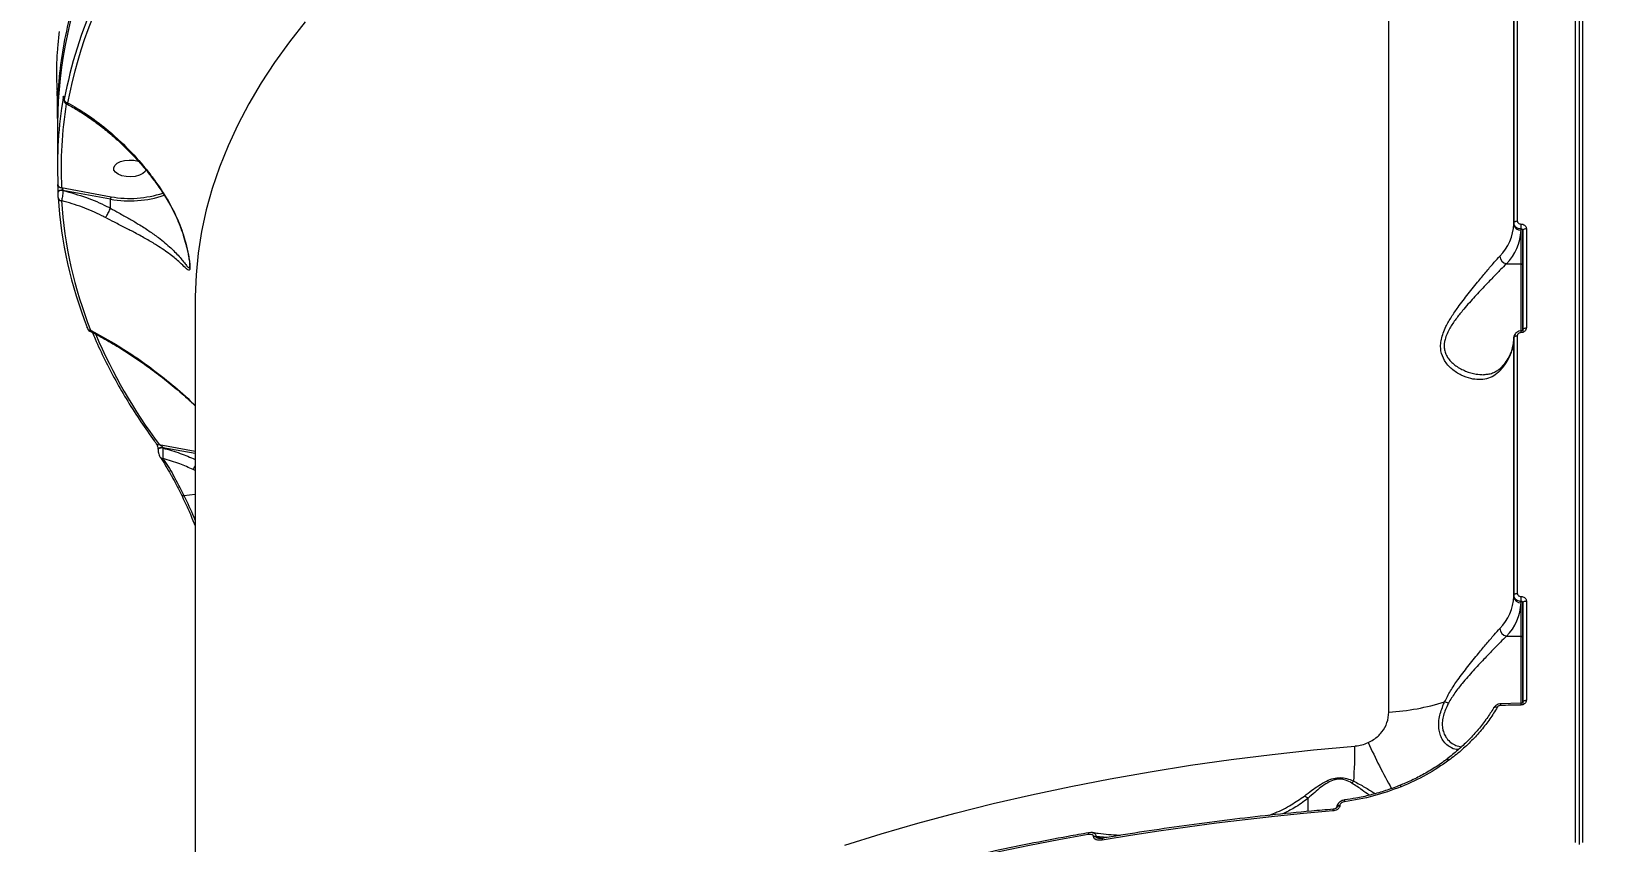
# Model space of a CAD drawing. Header units: millimetres. Extents: x -10881 to 8954, y -8695 to 5624.
# Drawn here: x -4941.7 to -4505.8, y 2022.1 to 2245.8 of the extents above; entities that cross this region are included whole.
import ezdxf

# ---------------------------------------------------------------- set-up
doc = ezdxf.new("R2010")
doc.units = ezdxf.units.MM
for name, color, linetype in [('DIKOM_ОБЪЕКТ', 7, 'Continuous'), ('DIKOM_РАЗМЕР_ЗОНА', 7, 'Continuous'), ('DIKOM_РАЗМЕР_ОБЪЕКТА', 7, 'Continuous')]:
    doc.layers.add(name, color=color, linetype=linetype)
doc.styles.add('style1', font='arial.ttf', dxfattribs={"width": 0.8})
doc.dimstyles.new('1-50', dxfattribs={"dimtxt": 300, "dimasz": 200, "dimexe": 100, "dimexo": 0, "dimgap": 100, "dimtad": 1, "dimtxsty": 'style1', "dimcen": 200, "dimclrd": 7, "dimclre": 7, "dimclrt": 7, "dimadec": 1, "dimazin": 2, "dimtfac": 1, "dimtmove": 0, "dimatfit": 2, "dimfxl": 0, "dimlwd": 25, "dimlwe": 18, "dimarcsym": 0})

# ---------------------------------------------------------------- blocks, each defined once
blk = doc.blocks.new('*D9')
at = {"layer": 'Defpoints', "color": 0, "transparency": 16777216}
for p in [(-9533.99, 4149), (-6877.05, 4149), (-2715.65, -5051.15)]:
    blk.add_point(p, dxfattribs=at)
at = {"layer": 'DIKOM_РАЗМЕР_ОБЪЕКТА', "color": 7, "lineweight": 18, "transparency": 16777216}
for p, q in [((-6877.05, 4149), (-9633.99, 4149)), ((-2715.65, -5051.15), (-9633.99, -5051.15))]:
    blk.add_line(p, q, dxfattribs=at)
at = {"layer": 'DIKOM_РАЗМЕР_ОБЪЕКТА', "color": 7, "lineweight": 25, "transparency": 16777216}
blk.add_line((-9533.99, -4851.15), (-9533.99, 3949), dxfattribs=at)
at = {"layer": 'DIKOM_РАЗМЕР_ОБЪЕКТА', "color": 7, "transparency": 16777216}
for points in [[(-9567.32, 3949), (-9500.66, 3949), (-9533.99, 4149)], [(-9567.32, -4851.15), (-9500.66, -4851.15), (-9533.99, -5051.15)]]:
    blk.add_solid(points, dxfattribs=at)
at = {"layer": 'DIKOM_РАЗМЕР_ОБЪЕКТА', "color": 7, "transparency": 16777216, "insert": (-9787.16, -451.07), "char_height": 300, "attachment_point": 5, "rotation": 90, "style": 'style1'}
blk.add_mtext('9200', dxfattribs=at)
blk = doc.blocks.new('*D10')
at = {"layer": 'Defpoints', "color": 0, "transparency": 16777216}
for p in [(-7152.73, 2730.8), (7385.22, 911.28), (7385.22, -7693.77)]:
    blk.add_point(p, dxfattribs=at)
at = {"layer": 'DIKOM_РАЗМЕР_ОБЪЕКТА', "color": 7, "lineweight": 18, "transparency": 16777216}
for p, q in [((-7152.73, 2730.8), (-7152.73, -7793.77)), ((7385.22, 911.28), (7385.22, -7793.77))]:
    blk.add_line(p, q, dxfattribs=at)
at = {"layer": 'DIKOM_РАЗМЕР_ОБЪЕКТА', "color": 7, "lineweight": 25, "transparency": 16777216}
blk.add_line((-6952.73, -7693.77), (7185.22, -7693.77), dxfattribs=at)
at = {"layer": 'DIKOM_РАЗМЕР_ОБЪЕКТА', "color": 7, "transparency": 16777216}
for points in [[(-6952.73, -7660.43), (-6952.73, -7727.1), (-7152.73, -7693.77)], [(7185.22, -7660.43), (7185.22, -7727.1), (7385.22, -7693.77)]]:
    blk.add_solid(points, dxfattribs=at)
at = {"layer": 'DIKOM_РАЗМЕР_ОБЪЕКТА', "color": 7, "transparency": 16777216, "insert": (116.24, -7440.59), "char_height": 300, "attachment_point": 5, "style": 'style1'}
blk.add_mtext('14500', dxfattribs=at)
blk = doc.blocks.new('*D11')
at = {"layer": 'Defpoints', "color": 0, "transparency": 16777216}
for p in [(-7028.45, 5624.13), (-10431.26, -7165.91), (-2784.83, -7165.91)]:
    blk.add_point(p, dxfattribs=at)
at = {"layer": 'DIKOM_РАЗМЕР_ЗОНА', "color": 7, "lineweight": 18, "transparency": 16777216}
for p, q in [((-7028.45, 5624.13), (-10531.26, 5624.13)), ((-2784.83, -7165.91), (-10531.26, -7165.91))]:
    blk.add_line(p, q, dxfattribs=at)
at = {"layer": 'DIKOM_РАЗМЕР_ЗОНА', "color": 7, "lineweight": 25, "transparency": 16777216}
blk.add_line((-10431.26, 5424.13), (-10431.26, -6965.91), dxfattribs=at)
at = {"layer": 'DIKOM_РАЗМЕР_ЗОНА', "color": 7, "transparency": 16777216}
for points in [[(-10464.6, 5424.13), (-10397.93, 5424.13), (-10431.26, 5624.13)], [(-10464.6, -6965.91), (-10397.93, -6965.91), (-10431.26, -7165.91)]]:
    blk.add_solid(points, dxfattribs=at)
at = {"layer": 'DIKOM_РАЗМЕР_ЗОНА', "color": 7, "transparency": 16777216, "insert": (-10684.43, -770.89), "char_height": 300, "attachment_point": 5, "rotation": 90, "style": 'style1'}
blk.add_mtext('12800', dxfattribs=at)
blk = doc.blocks.new('*D12')
at = {"layer": 'Defpoints', "color": 0, "transparency": 16777216}
for p in [(-9113.32, 3014.05), (8954.2, 2756.48), (8954.2, -8594.51)]:
    blk.add_point(p, dxfattribs=at)
at = {"layer": 'DIKOM_РАЗМЕР_ЗОНА', "color": 7, "lineweight": 18, "transparency": 16777216}
for p, q in [((-9113.32, 3014.05), (-9113.32, -8694.51)), ((8954.2, 2756.48), (8954.2, -8694.51))]:
    blk.add_line(p, q, dxfattribs=at)
at = {"layer": 'DIKOM_РАЗМЕР_ЗОНА', "color": 7, "lineweight": 25, "transparency": 16777216}
blk.add_line((-8913.32, -8594.51), (8754.2, -8594.51), dxfattribs=at)
at = {"layer": 'DIKOM_РАЗМЕР_ЗОНА', "color": 7, "transparency": 16777216}
for points in [[(-8913.32, -8561.18), (-8913.32, -8627.85), (-9113.32, -8594.51)], [(8754.2, -8561.18), (8754.2, -8627.85), (8954.2, -8594.51)]]:
    blk.add_solid(points, dxfattribs=at)
at = {"layer": 'DIKOM_РАЗМЕР_ЗОНА', "color": 7, "transparency": 16777216, "insert": (-79.56, -8341.34), "char_height": 300, "attachment_point": 5, "style": 'style1'}
blk.add_mtext('18000', dxfattribs=at)

msp = doc.modelspace()

# ---------------------------------------------------------------- linework, layer by layer
at = {"layer": 'DIKOM_ОБЪЕКТ', "color": 7, "linetype": 'Continuous', "lineweight": 15}
for p, q in [((-4515.516, 2021.778), (-4515.516, 2436.683)), ((-4513.512, 2436.683), (-4513.511, 2021.778)), ((-4514.514, 2436.168), (-4514.513, 2021.263)), ((-4567.016, 2057.78), (-4567.016, 2357.815)), ((-4532.514, 2192.963), (-4532.514, 2264.114)), ((-4532.514, 2263.774), (-4532.514, 2192.623)), ((-4531.554, 2264.628), (-4531.554, 2193.477)), ((-4932.757, 2227.305), (-4932.752, 2227.352)), ((-4932.757, 2227.305), (-4932.757, 2227.217)), ((-4932.757, 2227.217), (-4932.752, 2227.264)), ((-4932.752, 2227.352), (-4932.752, 2227.264)), ((-4934.515, 2220.418), (-4934.515, 2208.846)), ((-4934.347, 2201.445), (-4934.347, 2201.417)), ((-4934.347, 2201.445), (-4934.346, 2201.43)), ((-4934.347, 2201.417), (-4934.346, 2201.402)), ((-4933.389, 2202.701), (-4919.703, 2200.195)), ((-4933.012, 2201.93), (-4933.012, 2201.902)), ((-4919.868, 2199.524), (-4933.012, 2201.93)), ((-4919.868, 2196.991), (-4919.869, 2196.984)), ((-4919.868, 2196.991), (-4919.868, 2199.524)), ((-4532.514, 2192.623), (-4532.514, 2192.963)), ((-4530.514, 2190.908), (-4530.514, 2191.268)), ((-4530.514, 2181.642), (-4530.514, 2190.908)), ((-4530.013, 2163.436), (-4530.014, 2190.868)), ((-4530.014, 2190.868), (-4530.014, 2181.214)), ((-4529.048, 2191.383), (-4529.048, 2163.951)), ((-4534.564, 2181.642), (-4530.514, 2181.642)), ((-4896.515, 2171.598), (-4896.514, 1909.438)), ((-4531.554, 2161.759), (-4531.554, 2090.608)), ((-4532.513, 2090.094), (-4532.513, 2161.245)), ((-4532.513, 2161.245), (-4532.513, 2160.905)), ((-4532.513, 2160.905), (-4532.513, 2089.754)), ((-4906.457, 2131.714), (-4896.515, 2129.919)), ((-4906.758, 2130.341), (-4906.758, 2130.26)), ((-4906.108, 2128.135), (-4906.122, 2128.155)), ((-4905.428, 2130.826), (-4905.428, 2130.746)), ((-4896.515, 2129.218), (-4905.428, 2130.826)), ((-4896.515, 2124.555), (-4897.086, 2124.818)), ((-4900.286, 2117.819), (-4900.293, 2117.831)), ((-4899.601, 2117.636), (-4896.515, 2118.007)), ((-4897.4, 2111.401), (-4896.515, 2109.263)), ((-4532.513, 2089.754), (-4532.513, 2090.094)), ((-4530.513, 2088.039), (-4530.513, 2088.399)), ((-4530.513, 2078.773), (-4530.513, 2088.039)), ((-4530.013, 2060.567), (-4530.013, 2087.999)), ((-4530.013, 2087.999), (-4530.013, 2078.345)), ((-4529.048, 2088.514), (-4529.048, 2061.082)), ((-4534.564, 2078.773), (-4530.513, 2078.773)), ((-4530.533, 2060.253), (-4536.153, 2060.123)), ((-4589.325, 2033.959), (-4589.325, 2030.367)), ((-4581.375, 2031.515), (-4581.375, 2031.462)), ((-4580.533, 2032.023), (-4580.533, 2031.948)), ((-4579.2, 2033.536), (-4579.205, 2033.536)), ((-4648.494, 2023.338), (-4648.494, 2023.442)), ((-4647.855, 2023.442), (-4647.855, 2023.338)), ((-4644.751, 2023.162), (-4647.855, 2023.442)), ((-4647.855, 2023.338), (-4645.814, 2022.983))]:
    msp.add_line(p, q, dxfattribs=at)
at = {"layer": 'DIKOM_ОБЪЕКТ', "color": 7, "linetype": 'Continuous', "lineweight": 15, "flags": 128}
for points in [[(-4866.123, 2248.484), (-4870.513, 2242.927), (-4874.573, 2237.303), (-4878.297, 2231.618), (-4881.682, 2225.878), (-4884.727, 2220.087), (-4887.426, 2214.25), (-4889.779, 2208.374), (-4891.783, 2202.464), (-4893.435, 2196.525), (-4894.735, 2190.563), (-4895.682, 2184.583), (-4896.273, 2178.591), (-4896.51, 2172.593), (-4896.515, 2171.598)], [(-4910.094, 2207.557), (-4910.337, 2207.128), (-4910.978, 2206.557), (-4911.905, 2206.102), (-4913.043, 2205.799), (-4914.301, 2205.675), (-4915.576, 2205.737), (-4916.765, 2205.982), (-4917.772, 2206.39), (-4918.515, 2206.927), (-4918.934, 2207.55), (-4918.995, 2208.209), (-4918.693, 2208.85), (-4918.052, 2209.421), (-4917.125, 2209.876), (-4915.987, 2210.179), (-4914.729, 2210.304), (-4913.454, 2210.241), (-4912.265, 2209.996)], [(-4933.012, 2201.93), (-4933.248, 2201.957), (-4933.49, 2201.954), (-4933.723, 2201.922), (-4933.935, 2201.861), (-4934.112, 2201.776), (-4934.244, 2201.672), (-4934.324, 2201.554), (-4934.347, 2201.445)], [(-4933.012, 2201.902), (-4933.248, 2201.929), (-4933.49, 2201.926), (-4933.723, 2201.894), (-4933.935, 2201.833), (-4934.112, 2201.748), (-4934.244, 2201.644), (-4934.324, 2201.526), (-4934.347, 2201.417)], [(-4532.514, 2192.963), (-4532.495, 2193.06), (-4532.441, 2193.155), (-4532.353, 2193.242), (-4532.235, 2193.319), (-4532.09, 2193.383), (-4531.924, 2193.432), (-4531.743, 2193.464), (-4531.554, 2193.477)], [(-4530.014, 2190.868), (-4529.995, 2190.966), (-4529.941, 2191.061), (-4529.852, 2191.148), (-4529.733, 2191.226), (-4529.587, 2191.29), (-4529.42, 2191.338), (-4529.238, 2191.37), (-4529.048, 2191.383)], [(-4530.514, 2163.091), (-4530.514, 2164.757), (-4530.514, 2167.212), (-4530.514, 2169.674), (-4530.514, 2172.088), (-4530.514, 2174.399), (-4530.514, 2176.555), (-4530.514, 2178.51), (-4530.514, 2180.218), (-4530.514, 2181.642)], [(-4530.014, 2181.214), (-4530.014, 2179.833), (-4530.014, 2178.176), (-4530.014, 2176.281), (-4530.014, 2174.189), (-4530.014, 2171.949), (-4530.014, 2169.608), (-4530.014, 2167.221), (-4530.014, 2164.84), (-4530.014, 2163.325)], [(-4530.014, 2169.815), (-4530.014, 2170.808), (-4530.014, 2171.533), (-4530.014, 2171.931), (-4530.014, 2171.969), (-4530.014, 2171.646), (-4530.014, 2170.986), (-4530.014, 2170.044), (-4530.014, 2168.896), (-4530.014, 2167.634), (-4530.014, 2166.361), (-4530.014, 2165.181), (-4530.014, 2164.188), (-4530.014, 2163.463), (-4530.014, 2163.065), (-4530.014, 2163.026), (-4530.014, 2163.35), (-4530.014, 2164.009), (-4530.014, 2164.951), (-4530.014, 2166.1), (-4530.014, 2167.362), (-4530.014, 2168.634), (-4530.014, 2169.815)], [(-4926.256, 2163.838), (-4926.285, 2163.934), (-4926.302, 2164.091)], [(-4532.513, 2161.245), (-4532.495, 2161.343), (-4532.441, 2161.437), (-4532.353, 2161.524), (-4532.235, 2161.601), (-4532.09, 2161.665), (-4531.924, 2161.714), (-4531.743, 2161.746), (-4531.554, 2161.759)], [(-4530.013, 2163.436), (-4529.995, 2163.534), (-4529.941, 2163.629), (-4529.852, 2163.717), (-4529.733, 2163.794), (-4529.587, 2163.858), (-4529.42, 2163.907), (-4529.238, 2163.938), (-4529.048, 2163.951)], [(-4905.428, 2130.826), (-4905.706, 2130.855), (-4905.988, 2130.842), (-4906.251, 2130.788), (-4906.476, 2130.699), (-4906.642, 2130.581), (-4906.738, 2130.444), (-4906.758, 2130.342)], [(-4905.428, 2130.746), (-4905.706, 2130.774), (-4905.988, 2130.761), (-4906.251, 2130.708), (-4906.476, 2130.619), (-4906.642, 2130.501), (-4906.738, 2130.363), (-4906.758, 2130.253)], [(-4532.513, 2090.094), (-4532.495, 2090.192), (-4532.441, 2090.286), (-4532.353, 2090.373), (-4532.235, 2090.45), (-4532.09, 2090.514), (-4531.924, 2090.563), (-4531.743, 2090.595), (-4531.554, 2090.608)], [(-4530.013, 2087.999), (-4529.995, 2088.097), (-4529.941, 2088.192), (-4529.852, 2088.279), (-4529.733, 2088.357), (-4529.587, 2088.421), (-4529.42, 2088.469), (-4529.238, 2088.501), (-4529.048, 2088.514)], [(-4530.513, 2060.222), (-4530.513, 2061.888), (-4530.513, 2064.343), (-4530.513, 2066.805), (-4530.513, 2069.219), (-4530.513, 2071.53), (-4530.513, 2073.686), (-4530.513, 2075.641), (-4530.513, 2077.349), (-4530.513, 2078.773)], [(-4530.013, 2078.345), (-4530.013, 2076.964), (-4530.013, 2075.307), (-4530.013, 2073.412), (-4530.013, 2071.321), (-4530.013, 2069.08), (-4530.013, 2066.739), (-4530.013, 2064.352), (-4530.013, 2061.971), (-4530.013, 2060.456)], [(-4530.013, 2066.946), (-4530.013, 2067.939), (-4530.013, 2068.664), (-4530.013, 2069.062), (-4530.013, 2069.1), (-4530.013, 2068.777), (-4530.013, 2068.117), (-4530.013, 2067.175), (-4530.013, 2066.027), (-4530.013, 2064.765), (-4530.013, 2063.492), (-4530.013, 2062.312), (-4530.013, 2061.319), (-4530.013, 2060.594), (-4530.013, 2060.196), (-4530.013, 2060.157), (-4530.013, 2060.481), (-4530.013, 2061.14), (-4530.013, 2062.082), (-4530.013, 2063.231), (-4530.013, 2064.493), (-4530.013, 2065.765), (-4530.013, 2066.946)], [(-4537.887, 2059.125), (-4537.851, 2059.173), (-4537.775, 2059.223), (-4537.672, 2059.252), (-4537.545, 2059.258), (-4537.399, 2059.242), (-4537.24, 2059.203), (-4537.072, 2059.143)], [(-4530.551, 2059.768), (-4531.255, 2059.754), (-4531.958, 2059.739), (-4532.662, 2059.723), (-4533.365, 2059.708), (-4534.068, 2059.691), (-4534.772, 2059.674), (-4535.475, 2059.656), (-4536.178, 2059.638)], [(-4530.013, 2060.567), (-4529.995, 2060.665), (-4529.94, 2060.76), (-4529.852, 2060.848), (-4529.733, 2060.925), (-4529.587, 2060.989), (-4529.42, 2061.038), (-4529.238, 2061.069), (-4529.048, 2061.082)], [(-4717.153, 2021.075), (-4707.183, 2024.18), (-4697.034, 2027.126), (-4686.714, 2029.912), (-4676.235, 2032.535), (-4665.605, 2034.992), (-4654.834, 2037.28), (-4643.933, 2039.399), (-4632.912, 2041.345), (-4621.78, 2043.117), (-4610.549, 2044.714), (-4599.228, 2046.134), (-4587.829, 2047.375), (-4576.361, 2048.436)], [(-4550.926, 2044.796), (-4550.885, 2044.815), (-4550.819, 2044.809), (-4550.735, 2044.773), (-4550.637, 2044.71), (-4550.527, 2044.622), (-4550.41, 2044.51)], [(-4581.375, 2031.514), (-4581.339, 2031.653), (-4581.224, 2031.787), (-4581.041, 2031.899), (-4580.804, 2031.98), (-4580.533, 2032.023)], [(-4581.375, 2031.44), (-4581.339, 2031.578), (-4581.224, 2031.712), (-4581.041, 2031.824), (-4580.804, 2031.905), (-4580.533, 2031.948)], [(-4582.488, 2030.5), (-4590.566, 2029.776), (-4598.615, 2028.971), (-4606.631, 2028.085), (-4614.613, 2027.119), (-4622.556, 2026.073), (-4630.458, 2024.947), (-4638.317, 2023.742), (-4646.127, 2022.458)], [(-4649.968, 2023.99), (-4658.101, 2022.515), (-4666.173, 2020.954), (-4674.181, 2019.308), (-4682.122, 2017.578), (-4689.992, 2015.765), (-4697.789, 2013.869), (-4705.508, 2011.89), (-4713.146, 2009.831)], [(-4649.818, 2024.487), (-4649.837, 2024.481), (-4649.882, 2024.443), (-4649.918, 2024.371), (-4649.946, 2024.269), (-4649.962, 2024.141), (-4649.968, 2023.99)], [(-4645.981, 2022.955), (-4645.988, 2022.954), (-4646.036, 2022.921), (-4646.075, 2022.852), (-4646.104, 2022.749), (-4646.121, 2022.616), (-4646.127, 2022.458)]]:
    msp.add_lwpolyline(points, dxfattribs=at)
at = {"layer": 'DIKOM_ОБЪЕКТ', "color": 7, "linetype": 'Continuous', "lineweight": 15}
for centre, radius, start, end in [((-4816.58, 2219.83), 117.936, 155.51602, 179.71407), ((-4803.57, 2201.423), 130.513, 148.063, 169.07836), ((-4810.886, 2204.244), 123.874, 155.8505, 169.39072), ((-4822.422, 2208.839), 112.092, 170.32148, 182.70697), ((-4932.1, 2227.697), 0.819, 180.9075, 217.53068), ((-4821.748, 2207.983), 111.766, 170.80147, 182.70869), ((-4931.667, 2227.128), 0.978, 184.51362, 266.91594), ((-4933.469, 2203.621), 0.923, 184.66249, 274.95036), ((-4914.509, 2228.097), 28.381, 259.45525, 288.67217), ((-4816.509, 2207.446), 118.042, 183.63921, 201.54788), ((-4933.409, 2200.02), 0.907, 184.21364, 271.37509), ((-4815.843, 2206.589), 117.782, 183.63921, 201.54788), ((-4914.552, 2228.838), 29.793, 259.72131, 288.61372), ((-4545.622, 2193.098), 13.117, 314.85057, 357.92627), ((-4530.646, 2192.778), 1.874, 184.73408, 274.0569), ((-4507.636, 2192.592), 22.916, 179.87865, 183.31032), ((-4544.278, 2191.407), 13.773, 314.85057, 357.92627), ((-4534.001, 2183.95), 2.375, 183.65783, 256.28787), ((-4530.48, 2181.175), 0.468, 4.73408, 94.0569), ((-4925.484, 2164.163), 0.838, 202.83547, 276.25337), ((-4785.788, 2221.31), 150.295, 203.18229, 216.59368), ((-4528.069, 2162.786), 2.487, 172.233, 183.43734), ((-4545.622, 2161.38), 13.117, 314.85057, 357.92627), ((-4535.057, 2152.116), 1.315, 138.28235, 181.54663), ((-4906.654, 2132.471), 0.783, 218.93811, 284.58475), ((-4905.529, 2128.596), 0.74, 218.53407, 281.67796), ((-4904.756, 2129.838), 9.167, 326.79425, 334.03046), ((-4899.81, 2118.23), 0.629, 220.75241, 289.3663), ((-4545.622, 2090.229), 13.117, 314.85057, 357.92627), ((-4544.277, 2088.538), 13.773, 314.85057, 357.92627), ((-4530.646, 2089.909), 1.874, 184.73408, 274.0569), ((-4507.636, 2089.723), 22.916, 179.87865, 183.31032), ((-4534.001, 2081.081), 2.375, 183.65783, 256.28787), ((-4530.48, 2078.306), 0.468, 4.73408, 94.0569), ((-4571.478, 2125.173), 67.54, 273.78806, 287.11009), ((-4553.07, 2054.514), 6.28, 66.46116, 76.53072), ((-4534.356, 2059.787), 1.828, 169.41127, 184.69001), ((-4528.107, 2059.917), 2.449, 172.12475, 183.50346), ((-4704.867, 2047.878), 128.507, 355.92838, 0.2487), ((-4412.046, 2123.006), 176.737, 204.61723, 209.25581), ((-4574.917, 2036.622), 2.769, 129.65033, 145.44075), ((-4564.487, 2036.924), 0.879, 15.78052, 48.08094), ((-4581.831, 2030.645), 0.673, 149.41438, 192.49513), ((-4578.339, 2033.261), 0.909, 162.36787, 193.14583), ((-4648.175, 2021.571), 1.899, 80.30868, 99.67282), ((-4648.175, 2021.466), 1.899, 80.30868, 99.67282)]:
    msp.add_arc(centre, radius, start, end, dxfattribs=at)
for points, knots in [([(-4934.477, 2221.798), (-4934.491, 2222.156), (-4934.62, 2225.586), (-4934.152, 2232.09), (-4933, 2241.31), (-4931.019, 2250.52), (-4928.258, 2259.584), (-4925.845, 2266.217), (-4924.161, 2269.762), (-4923.855, 2270.406)], [0, 0, 0, 0, 0.0219498, 0.20994688, 0.39794396, 0.58732432, 0.77670469, 0.95943072, 1, 1, 1, 1]), ([(-4934.043, 2245.81), (-4934.082, 2245.486), (-4934.276, 2243.864), (-4934.656, 2239.709), (-4934.911, 2234.506), (-4934.704, 2230.678), (-4934.629, 2229.309)], [0, 0, 0, 0, 0.0578265, 0.2891429, 0.7457994, 1, 1, 1, 1]), ([(-4934.728, 2229.305), (-4934.668, 2228.117), (-4934.539, 2225.564), (-4934.53, 2223.109), (-4934.525, 2221.797)], [0, 0, 0, 0, 0.4651306, 1, 1, 1, 1]), ([(-4932.918, 2227.684), (-4932.915, 2227.702), (-4932.893, 2227.828), (-4932.855, 2227.979), (-4932.81, 2228.02), (-4932.778, 2227.917), (-4932.757, 2227.702), (-4932.754, 2227.469), (-4932.752, 2227.352)], [0, 0, 0, 0, 0.0392374, 0.287234, 0.4951935, 0.6709996, 0.8353028, 1, 1, 1, 1]), ([(-4932.771, 2227.692), (-4932.771, 2227.692), (-4932.772, 2227.699), (-4932.767, 2227.665), (-4932.761, 2227.572), (-4932.755, 2227.413), (-4932.758, 2227.261), (-4932.759, 2227.202)], [0, 0, 0, 0, 0.00309379, 0.19096671, 0.437857, 0.78287992, 1, 1, 1, 1]), ([(-4932.756, 2227.22), (-4932.756, 2227.205), (-4932.758, 2227.059), (-4932.748, 2226.864), (-4932.721, 2226.635), (-4932.644, 2226.391), (-4932.502, 2226.163), (-4932.34, 2225.99), (-4932.21, 2225.94), (-4932.179, 2225.928)], [0, 0, 0, 0, 0.0278534, 0.2710596, 0.4680601, 0.6031175, 0.7572321, 0.9430554, 1, 1, 1, 1]), ([(-4932.752, 2227.264), (-4932.751, 2227.188), (-4932.75, 2227.036), (-4932.736, 2226.897), (-4932.715, 2226.833), (-4932.685, 2226.862), (-4932.66, 2226.959), (-4932.645, 2227.039), (-4932.642, 2227.051)], [0, 0, 0, 0, 0.16733432, 0.33445433, 0.50913205, 0.71306547, 0.95772864, 1, 1, 1, 1]), ([(-4931.72, 2226.151), (-4931.735, 2226.133), (-4931.837, 2226.008), (-4932.008, 2225.87), (-4932.131, 2225.908), (-4932.185, 2225.925)], [0, 0, 0, 0, 0.0872772, 0.5983231, 1, 1, 1, 1]), ([(-4932.18, 2225.934), (-4931.141, 2225.363), (-4929.015, 2224.197), (-4925.818, 2222.111), (-4922.6, 2219.764), (-4919.434, 2217.178), (-4916.373, 2214.396), (-4913.468, 2211.46), (-4910.757, 2208.417), (-4908.264, 2205.291), (-4906.015, 2202.169), (-4904.693, 2200.031), (-4904.058, 2199.005)], [0, 0, 0, 0, 0.099925, 0.204542, 0.3099599, 0.4160087, 0.5213149, 0.6240382, 0.7237749, 0.8203402, 0.9137836, 1, 1, 1, 1]), ([(-4931.72, 2226.151), (-4929.933, 2225.115), (-4926.334, 2223.029), (-4921.431, 2219.316), (-4916.39, 2214.864), (-4912.251, 2210.511), (-4908.689, 2206.093), (-4906.185, 2202.633), (-4904.692, 2200.214), (-4903.972, 2199.047)], [0, 0, 0, 0, 0.1738754, 0.3501405, 0.4880607, 0.6922757, 0.7967199, 0.9019392, 1, 1, 1, 1]), ([(-4934.346, 2201.43), (-4934.346, 2201.497), (-4934.347, 2201.715), (-4934.351, 2202.15), (-4934.361, 2202.695), (-4934.375, 2203.203), (-4934.384, 2203.431), (-4934.389, 2203.546)], [0, 0, 0, 0, 0.093152, 0.3038958, 0.5302269, 0.765188, 1, 1, 1, 1]), ([(-4934.314, 2199.953), (-4934.318, 2200.031), (-4934.326, 2200.187), (-4934.336, 2200.534), (-4934.343, 2200.908), (-4934.346, 2201.208), (-4934.346, 2201.357), (-4934.346, 2201.402)], [0, 0, 0, 0, 0.2336562, 0.4673227, 0.6955597, 0.9087114, 1, 1, 1, 1]), ([(-4933.389, 2202.701), (-4933.345, 2202.656), (-4933.259, 2202.567), (-4933.143, 2202.384), (-4933.063, 2202.205), (-4933.027, 2202.074), (-4933.014, 2201.991), (-4933.013, 2201.952), (-4933.012, 2201.93)], [0, 0, 0, 0, 0.2685558, 0.5228735, 0.7426042, 0.8691228, 0.9242406, 1, 1, 1, 1]), ([(-4933.012, 2201.902), (-4933.015, 2201.813), (-4933.027, 2201.52), (-4933.073, 2200.938), (-4933.161, 2200.214), (-4933.272, 2199.548), (-4933.349, 2199.258), (-4933.387, 2199.113)], [0, 0, 0, 0, 0.09426275, 0.31228051, 0.54119036, 0.77140988, 1, 1, 1, 1]), ([(-4933.012, 2201.902), (-4930.845, 2201.308), (-4926.735, 2200.181), (-4922.389, 2198.281), (-4920.212, 2197.167), (-4919.868, 2196.991)], [0, 0, 0, 0, 0.4843397, 0.9185209, 1, 1, 1, 1]), ([(-4921.27, 2194.407), (-4921.601, 2194.58), (-4923.68, 2195.665), (-4927.69, 2197.458), (-4931.463, 2198.554), (-4933.387, 2199.113)], [0, 0, 0, 0, 0.0849882, 0.5334671, 1, 1, 1, 1]), ([(-4903.972, 2199.047), (-4903.039, 2197.312), (-4901.149, 2193.801), (-4899.503, 2188.94), (-4898.616, 2185.385), (-4898.209, 2183.241), (-4897.996, 2181.756), (-4897.918, 2180.591), (-4898.005, 2179.898), (-4898.277, 2179.792), (-4898.713, 2180.082), (-4899.458, 2180.767), (-4900.849, 2182.122), (-4902.873, 2183.835), (-4905.146, 2185.484), (-4907.263, 2186.882), (-4909.865, 2188.442), (-4912.804, 2190.054), (-4915.822, 2191.62), (-4918.612, 2193.03), (-4920.44, 2193.977), (-4921.27, 2194.407)], [0, 0, 0, 0, 0.0913266, 0.1848751, 0.2390192, 0.2664389, 0.2946558, 0.3210572, 0.3475183, 0.3830373, 0.4180447, 0.453627, 0.5268316, 0.6259268, 0.6768417, 0.7282368, 0.790386, 0.8540593, 0.9046378, 0.9566771, 1, 1, 1, 1]), ([(-4921.27, 2194.407), (-4921.262, 2194.418), (-4921.193, 2194.511), (-4921.028, 2194.762), (-4920.741, 2195.251), (-4920.424, 2195.836), (-4920.113, 2196.449), (-4919.95, 2196.806), (-4919.869, 2196.984)], [0, 0, 0, 0, 0.0259611, 0.2095749, 0.4071833, 0.6047893, 0.8023946, 1, 1, 1, 1]), ([(-4919.869, 2196.984), (-4919.868, 2196.984), (-4919.096, 2196.555), (-4917.378, 2195.61), (-4914.776, 2194.155), (-4911.957, 2192.506), (-4909.201, 2190.749), (-4906.085, 2188.539), (-4903.096, 2185.996), (-4900.977, 2183.791), (-4899.679, 2182.157), (-4898.907, 2181.143), (-4898.367, 2180.522), (-4898.088, 2180.51), (-4897.992, 2180.809), (-4898.018, 2181.171), (-4898.019, 2181.191)], [0, 0, 0, 0, 0.0000343, 0.0622075, 0.1373238, 0.2125239, 0.3060996, 0.3997967, 0.5503244, 0.7010668, 0.7717184, 0.8424109, 0.9124967, 0.9621459, 0.9979348, 1, 1, 1, 1]), ([(-4919.703, 2200.195), (-4919.707, 2200.188), (-4919.72, 2200.17), (-4919.75, 2200.112), (-4919.792, 2200.006), (-4919.834, 2199.847), (-4919.862, 2199.676), (-4919.866, 2199.575), (-4919.868, 2199.524)], [0, 0, 0, 0, 0.0536285, 0.1414105, 0.356061, 0.5707083, 0.7853541, 1, 1, 1, 1]), ([(-4903.972, 2199.047), (-4903.992, 2199.036), (-4904.053, 2199.002), (-4904.062, 2199), (-4904.068, 2198.998)], [0, 0, 0, 0, 0.32327581, 1, 1, 1, 1]), ([(-4904.064, 2199), (-4903.579, 2198.162), (-4902.54, 2196.366), (-4901.209, 2193.433), (-4900.089, 2190.472), (-4899.27, 2187.803), (-4898.733, 2185.708), (-4898.498, 2184.536), (-4898.4, 2184.048)], [0, 0, 0, 0, 0.1777513, 0.3810095, 0.5925009, 0.7632117, 0.9013059, 1, 1, 1, 1]), ([(-4530.514, 2191.268), (-4530.661, 2191.275), (-4531.034, 2191.293), (-4531.596, 2191.493), (-4532.103, 2191.875), (-4532.447, 2192.385), (-4532.491, 2192.77), (-4532.514, 2192.963)], [0, 0, 0, 0, 0.14171637, 0.35639956, 0.57095124, 0.78546074, 1, 1, 1, 1]), ([(-4531.554, 2193.477), (-4531.543, 2193.381), (-4531.521, 2193.189), (-4531.348, 2192.936), (-4531.094, 2192.747), (-4530.812, 2192.65), (-4530.626, 2192.643), (-4530.552, 2192.64)], [0, 0, 0, 0, 0.21424003, 0.428583, 0.64317351, 0.85808196, 1, 1, 1, 1]), ([(-4530.552, 2192.64), (-4530.441, 2192.636), (-4530.161, 2192.626), (-4529.738, 2192.48), (-4529.357, 2192.196), (-4529.098, 2191.815), (-4529.065, 2191.527), (-4529.048, 2191.383)], [0, 0, 0, 0, 0.1418471, 0.3567284, 0.5713333, 0.7857186, 1, 1, 1, 1]), ([(-4530.014, 2190.868), (-4530.019, 2190.916), (-4530.03, 2191.012), (-4530.116, 2191.135), (-4530.243, 2191.225), (-4530.384, 2191.269), (-4530.477, 2191.268), (-4530.514, 2191.268)], [0, 0, 0, 0, 0.2139775, 0.4281717, 0.6427849, 0.8579017, 1, 1, 1, 1]), ([(-4898.4, 2184.048), (-4898.393, 2184.017), (-4898.296, 2183.555), (-4898.179, 2182.788), (-4898.06, 2181.899), (-4898.018, 2181.352), (-4898.019, 2181.224), (-4898.019, 2181.191)], [0, 0, 0, 0, 0.0256878, 0.3853467, 0.6806436, 0.9179445, 1, 1, 1, 1]), ([(-4536.371, 2152.08), (-4536.916, 2151.579), (-4538.025, 2150.56), (-4539.998, 2149.818), (-4542.128, 2149.584), (-4544.495, 2149.885), (-4547.073, 2150.804), (-4549.643, 2152.448), (-4551.687, 2154.705), (-4552.633, 2157.093), (-4552.763, 2159.151), (-4552.547, 2160.816), (-4552.026, 2162.554), (-4551.11, 2164.646), (-4549.726, 2167.047), (-4547.644, 2170.093), (-4545.077, 2173.449), (-4542.376, 2176.782), (-4539.95, 2179.692), (-4537.962, 2182.031), (-4536.87, 2183.244), (-4536.371, 2183.798)], [0, 0, 0, 0, 0.0545824, 0.1110311, 0.1659464, 0.2220128, 0.2890718, 0.3579604, 0.4226727, 0.4774036, 0.5047497, 0.5330995, 0.5623538, 0.592382, 0.6398889, 0.6885844, 0.7592835, 0.8320596, 0.8901594, 0.9498675, 1, 1, 1, 1]), ([(-4534.564, 2181.642), (-4535.088, 2181.125), (-4536.225, 2180.004), (-4538.305, 2177.856), (-4540.818, 2175.226), (-4543.664, 2172.18), (-4546.337, 2169.168), (-4548.552, 2166.384), (-4550.004, 2164.241), (-4550.988, 2162.33), (-4551.642, 2160.499), (-4551.786, 2158.978), (-4551.595, 2157.638), (-4551.269, 2156.622), (-4550.323, 2155.003), (-4548.487, 2153.314), (-4545.808, 2151.91), (-4543.182, 2151.125), (-4541.541, 2151.048), (-4540.843, 2151.015)], [0, 0, 0, 0, 0.0614292, 0.1331368, 0.206794, 0.2939187, 0.3833365, 0.4406005, 0.4990307, 0.5330176, 0.5679169, 0.6178718, 0.6311792, 0.6623483, 0.6945553, 0.7715024, 0.8534791, 0.9377087, 1, 1, 1, 1]), ([(-4926.24, 2163.847), (-4926.204, 2163.737), (-4926.137, 2163.539), (-4925.964, 2163.289), (-4925.775, 2163.082), (-4925.625, 2163.019), (-4925.585, 2163.003)], [0, 0, 0, 0, 0.3527004, 0.6428262, 0.9050899, 1, 1, 1, 1]), ([(-4925.586, 2163.006), (-4925.091, 2162.766), (-4923.153, 2161.826), (-4919.762, 2159.912), (-4915.407, 2157.261), (-4911.028, 2154.312), (-4906.636, 2151.098), (-4902.328, 2147.654), (-4898.94, 2144.76), (-4897.057, 2142.954), (-4896.515, 2142.434)], [0, 0, 0, 0, 0.0496398, 0.1942703, 0.340978, 0.4897723, 0.6405891, 0.7934981, 0.9405684, 1, 1, 1, 1]), ([(-4925.393, 2163.33), (-4925.436, 2163.199), (-4925.506, 2162.981), (-4925.558, 2163.01), (-4925.579, 2163.021)], [0, 0, 0, 0, 0.6015781, 1, 1, 1, 1]), ([(-4925.393, 2163.33), (-4922.321, 2161.639), (-4917.231, 2158.836), (-4910.215, 2154.03), (-4904.3, 2149.477), (-4899.706, 2145.633), (-4897.168, 2143.133), (-4896.515, 2142.489)], [0, 0, 0, 0, 0.3104482, 0.5143723, 0.7193041, 0.9277056, 1, 1, 1, 1]), ([(-4924.875, 2162.656), (-4924.633, 2162.079), (-4923.576, 2159.563), (-4921.487, 2155.133), (-4918.488, 2149.386), (-4915.176, 2143.685), (-4911.626, 2138.132), (-4908.918, 2134.242), (-4907.447, 2132.231), (-4907.263, 2131.979)], [0, 0, 0, 0, 0.0552998, 0.2410359, 0.4268124, 0.6126423, 0.7985228, 0.9747133, 1, 1, 1, 1]), ([(-4530.533, 2163.108), (-4530.591, 2163.11), (-4530.905, 2163.125), (-4531.474, 2162.931), (-4532.084, 2162.479), (-4532.431, 2161.866), (-4532.557, 2161.373), (-4532.496, 2161.12), (-4532.486, 2161.077)], [0, 0, 0, 0, 0.0539324, 0.2916861, 0.538763, 0.7514487, 0.9573079, 1, 1, 1, 1]), ([(-4530.552, 2162.637), (-4530.664, 2162.625), (-4530.89, 2162.602), (-4531.19, 2162.448), (-4531.417, 2162.225), (-4531.537, 2161.982), (-4531.549, 2161.822), (-4531.554, 2161.759)], [0, 0, 0, 0, 0.21513871, 0.43017365, 0.64497936, 0.85947623, 1, 1, 1, 1]), ([(-4530.027, 2163.41), (-4530.026, 2163.393), (-4530.025, 2163.364), (-4530.112, 2163.263), (-4530.234, 2163.185), (-4530.388, 2163.133), (-4530.537, 2163.117), (-4530.623, 2163.126), (-4530.654, 2163.13)], [0, 0, 0, 0, 0.2754236, 0.4589695, 0.6094543, 0.7622409, 0.9133376, 1, 1, 1, 1]), ([(-4529.048, 2163.951), (-4529.055, 2163.856), (-4529.074, 2163.617), (-4529.254, 2163.252), (-4529.594, 2162.92), (-4530.044, 2162.689), (-4530.383, 2162.654), (-4530.552, 2162.637)], [0, 0, 0, 0, 0.1406201, 0.3550994, 0.5698681, 0.7848826, 1, 1, 1, 1]), ([(-4532.513, 2160.905), (-4532.521, 2160.635), (-4532.543, 2159.8), (-4532.806, 2158.403), (-4533.425, 2156.718), (-4534.355, 2155.063), (-4535.285, 2153.825), (-4535.898, 2153.146), (-4536.035, 2152.994)], [0, 0, 0, 0, 0.1027334, 0.3182027, 0.5309428, 0.7384869, 0.9415183, 1, 1, 1, 1]), ([(-4536.044, 2153.022), (-4536.141, 2152.906), (-4536.517, 2152.46), (-4537.289, 2151.91), (-4538.396, 2151.352), (-4539.583, 2151.035), (-4540.457, 2151.028), (-4540.84, 2151.024)], [0, 0, 0, 0, 0.0752612, 0.2906971, 0.5343848, 0.7959403, 1, 1, 1, 1]), ([(-4907.256, 2131.967), (-4907.248, 2131.957), (-4907.22, 2131.921), (-4907.103, 2131.718), (-4906.966, 2131.393), (-4906.851, 2131.008), (-4906.788, 2130.699), (-4906.761, 2130.477), (-4906.76, 2130.381), (-4906.759, 2130.342)], [0, 0, 0, 0, 0.0705118, 0.2592938, 0.505659, 0.6925838, 0.8266958, 0.9291066, 1, 1, 1, 1]), ([(-4906.457, 2131.714), (-4906.325, 2131.649), (-4906.085, 2131.531), (-4905.779, 2131.315), (-4905.585, 2131.133), (-4905.492, 2131.008), (-4905.451, 2130.933), (-4905.431, 2130.873), (-4905.428, 2130.839), (-4905.428, 2130.826)], [0, 0, 0, 0, 0.338618, 0.6208668, 0.8057633, 0.8759057, 0.9257604, 0.9717074, 1, 1, 1, 1]), ([(-4906.75, 2130.252), (-4906.747, 2130.064), (-4906.744, 2129.832), (-4906.684, 2129.602), (-4906.673, 2129.559)], [0, 0, 0, 0, 0.8122062, 1, 1, 1, 1]), ([(-4906.673, 2129.559), (-4906.639, 2129.408), (-4906.557, 2129.046), (-4906.371, 2128.56), (-4906.19, 2128.29), (-4906.106, 2128.165)], [0, 0, 0, 0, 0.2778278, 0.6676349, 1, 1, 1, 1]), ([(-4906.103, 2128.139), (-4906.101, 2128.136), (-4905.627, 2127.45), (-4904.66, 2125.902), (-4903.6, 2124.149), (-4903.021, 2123.074), (-4902.931, 2122.909)], [0, 0, 0, 0, 0.0016454, 0.4587037, 0.9166045, 1, 1, 1, 1]), ([(-4905.428, 2130.746), (-4905.434, 2130.551), (-4905.447, 2130.163), (-4905.449, 2129.494), (-4905.437, 2128.835), (-4905.414, 2128.263), (-4905.39, 2127.993), (-4905.38, 2127.871)], [0, 0, 0, 0, 0.1960438, 0.3917606, 0.5961056, 0.8170651, 1, 1, 1, 1]), ([(-4905.428, 2130.746), (-4903.815, 2130.302), (-4900.797, 2129.473), (-4897.875, 2128.207), (-4896.515, 2127.617)], [0, 0, 0, 0, 0.53436143, 1, 1, 1, 1]), ([(-4905.38, 2127.871), (-4904.436, 2126.401), (-4902.525, 2123.425), (-4900.584, 2119.582), (-4899.601, 2117.636)], [0, 0, 0, 0, 0.4938461, 1, 1, 1, 1]), ([(-4897.086, 2124.818), (-4898.296, 2125.356), (-4901.015, 2126.564), (-4903.822, 2127.404), (-4905.38, 2127.871)], [0, 0, 0, 0, 0.4451133, 1, 1, 1, 1]), ([(-4902.931, 2122.909), (-4902.531, 2122.183), (-4901.65, 2120.587), (-4900.771, 2118.803), (-4900.291, 2117.831)], [0, 0, 0, 0, 0.4549442, 1, 1, 1, 1]), ([(-4900.295, 2117.814), (-4899.95, 2117.101), (-4899.123, 2115.392), (-4898.154, 2113.234), (-4897.547, 2111.758), (-4897.4, 2111.401)], [0, 0, 0, 0, 0.3520408, 0.8431964, 1, 1, 1, 1]), ([(-4899.601, 2117.636), (-4898.679, 2115.727), (-4897.62, 2113.534), (-4896.642, 2111.025), (-4896.515, 2110.699)], [0, 0, 0, 0, 0.8702484, 1, 1, 1, 1]), ([(-4530.513, 2088.399), (-4530.661, 2088.406), (-4531.033, 2088.424), (-4531.596, 2088.624), (-4532.103, 2089.007), (-4532.447, 2089.516), (-4532.491, 2089.901), (-4532.513, 2090.094)], [0, 0, 0, 0, 0.14171637, 0.35639956, 0.57095124, 0.78546074, 1, 1, 1, 1]), ([(-4531.554, 2090.608), (-4531.543, 2090.512), (-4531.521, 2090.32), (-4531.348, 2090.067), (-4531.094, 2089.878), (-4530.812, 2089.781), (-4530.626, 2089.774), (-4530.552, 2089.771)], [0, 0, 0, 0, 0.21424, 0.428583, 0.6431735, 0.858082, 1, 1, 1, 1]), ([(-4530.552, 2089.771), (-4530.44, 2089.767), (-4530.161, 2089.757), (-4529.738, 2089.611), (-4529.357, 2089.327), (-4529.098, 2088.946), (-4529.065, 2088.658), (-4529.048, 2088.514)], [0, 0, 0, 0, 0.1418471, 0.3567284, 0.5713333, 0.7857186, 1, 1, 1, 1]), ([(-4530.013, 2087.999), (-4530.019, 2088.047), (-4530.03, 2088.143), (-4530.116, 2088.266), (-4530.243, 2088.356), (-4530.383, 2088.4), (-4530.476, 2088.399), (-4530.513, 2088.399)], [0, 0, 0, 0, 0.2139775, 0.4281717, 0.6427849, 0.8579017, 1, 1, 1, 1]), ([(-4551.607, 2060.622), (-4551.092, 2061.651), (-4550.043, 2063.745), (-4547.789, 2067.014), (-4545.156, 2070.486), (-4542.448, 2073.824), (-4540.013, 2076.748), (-4537.996, 2079.123), (-4536.885, 2080.358), (-4536.371, 2080.929)], [0, 0, 0, 0, 0.1260993, 0.2567281, 0.4243368, 0.5968636, 0.7352992, 0.8775694, 1, 1, 1, 1]), ([(-4534.564, 2078.773), (-4535.104, 2078.24), (-4536.26, 2077.099), (-4538.371, 2074.919), (-4540.893, 2072.277), (-4543.746, 2069.226), (-4546.477, 2066.122), (-4548.87, 2063.149), (-4549.992, 2061.24), (-4550.562, 2060.272)], [0, 0, 0, 0, 0.1227089, 0.2624621, 0.4060162, 0.5749249, 0.7482621, 0.8723682, 1, 1, 1, 1]), ([(-4572.719, 2049.386), (-4572.2, 2049.656), (-4570.745, 2050.412), (-4568.821, 2052.276), (-4567.305, 2054.914), (-4567.113, 2056.819), (-4567.016, 2057.78)], [0, 0, 0, 0, 0.1529617, 0.4283712, 0.7114357, 1, 1, 1, 1]), ([(-4547.808, 2047.446), (-4547.824, 2047.444), (-4548.478, 2047.374), (-4549.575, 2047.799), (-4551.026, 2048.689), (-4552.061, 2049.888), (-4552.783, 2051.303), (-4553.192, 2052.811), (-4553.3, 2054.571), (-4553.07, 2056.405), (-4552.572, 2058.235), (-4552.053, 2059.611), (-4551.701, 2060.41), (-4551.607, 2060.622)], [0, 0, 0, 0, 0.0040072, 0.1678664, 0.2944606, 0.4243276, 0.5176244, 0.6132403, 0.7075434, 0.8054536, 0.8868512, 0.9699879, 1, 1, 1, 1]), ([(-4550.562, 2060.272), (-4550.66, 2060.077), (-4551.288, 2058.828), (-4551.988, 2056.988), (-4552.305, 2054.88), (-4552.255, 2053.78), (-4552.075, 2052.719), (-4551.755, 2051.706), (-4550.992, 2050.408), (-4549.888, 2049.312), (-4548.5, 2048.481), (-4547.479, 2048.313), (-4546.971, 2048.23)], [0, 0, 0, 0, 0.031306, 0.2004774, 0.2885402, 0.3800134, 0.396925, 0.4933752, 0.5927318, 0.7264014, 0.8637817, 1, 1, 1, 1]), ([(-4537.072, 2059.143), (-4537.741, 2058.06), (-4539.076, 2055.897), (-4541.462, 2052.822), (-4544.134, 2049.88), (-4547.1, 2047.075), (-4549.304, 2045.367), (-4550.41, 2044.51)], [0, 0, 0, 0, 0.1976813, 0.3947, 0.5930892, 0.7957984, 1, 1, 1, 1]), ([(-4537.989, 2059.178), (-4538.102, 2058.972), (-4538.752, 2057.788), (-4539.557, 2056.667), (-4540.222, 2055.742)], [0, 0, 0, 0, 0.174486, 1, 1, 1, 1]), ([(-4536.153, 2060.107), (-4536.24, 2060.107), (-4536.584, 2060.11), (-4537.14, 2059.891), (-4537.667, 2059.505), (-4537.837, 2059.167), (-4537.901, 2059.039)], [0, 0, 0, 0, 0.11916423, 0.47152224, 0.79986687, 1, 1, 1, 1]), ([(-4536.178, 2059.638), (-4536.291, 2059.625), (-4536.516, 2059.6), (-4536.816, 2059.444), (-4536.99, 2059.275), (-4537.058, 2059.166), (-4537.072, 2059.143)], [0, 0, 0, 0, 0.30672363, 0.61330202, 0.91947304, 1, 1, 1, 1]), ([(-4530.026, 2060.541), (-4530.026, 2060.524), (-4530.025, 2060.495), (-4530.112, 2060.394), (-4530.234, 2060.316), (-4530.388, 2060.264), (-4530.537, 2060.248), (-4530.623, 2060.257), (-4530.654, 2060.261)], [0, 0, 0, 0, 0.2754236, 0.4589695, 0.6094543, 0.7622409, 0.9133376, 1, 1, 1, 1]), ([(-4529.048, 2061.082), (-4529.055, 2060.987), (-4529.073, 2060.748), (-4529.253, 2060.383), (-4529.594, 2060.051), (-4530.044, 2059.82), (-4530.382, 2059.785), (-4530.551, 2059.768)], [0, 0, 0, 0, 0.1406201, 0.3550994, 0.5698681, 0.7848826, 1, 1, 1, 1]), ([(-4540.222, 2055.742), (-4540.262, 2055.682), (-4540.974, 2054.615), (-4542.609, 2052.653), (-4545.124, 2049.88), (-4547.929, 2047.299), (-4549.895, 2045.626), (-4550.971, 2044.871), (-4550.984, 2044.862)], [0, 0, 0, 0, 0.0146422, 0.2594592, 0.5052569, 0.751375, 0.9969853, 1, 1, 1, 1]), ([(-4576.361, 2048.436), (-4576.303, 2048.441), (-4575.662, 2048.499), (-4574.409, 2048.713), (-4573.29, 2049.158), (-4572.719, 2049.386)], [0, 0, 0, 0, 0.0468117, 0.5142778, 1, 1, 1, 1]), ([(-4550.951, 2044.828), (-4551.404, 2044.483), (-4552.869, 2043.367), (-4555.548, 2041.68), (-4558.961, 2039.791), (-4561.764, 2038.436), (-4563.452, 2037.782), (-4563.91, 2037.604)], [0, 0, 0, 0, 0.1172776, 0.3790694, 0.640861, 0.9023872, 1, 1, 1, 1]), ([(-4550.41, 2044.51), (-4552.447, 2043.106), (-4556.567, 2040.265), (-4561.265, 2038.205), (-4563.641, 2037.163)], [0, 0, 0, 0, 0.4941765, 1, 1, 1, 1]), ([(-4590.326, 2034.627), (-4589.643, 2035.152), (-4588.389, 2036.116), (-4586.374, 2037.542), (-4584.405, 2038.725), (-4582.353, 2039.549), (-4580.382, 2039.796), (-4578.435, 2039.507), (-4577.323, 2039.029), (-4576.684, 2038.754)], [0, 0, 0, 0, 0.1839977, 0.3384108, 0.4956213, 0.6241643, 0.7374526, 0.8492076, 1, 1, 1, 1]), ([(-4577.198, 2038.193), (-4577.757, 2038.498), (-4578.715, 2039.02), (-4580.349, 2039.351), (-4581.471, 2039.245), (-4582.639, 2038.948), (-4584.073, 2038.278), (-4585.809, 2037.045), (-4587.599, 2035.545), (-4588.717, 2034.518), (-4589.325, 2033.959)], [0, 0, 0, 0, 0.1504162, 0.2579323, 0.3421015, 0.3655845, 0.4905432, 0.6470425, 0.8079138, 1, 1, 1, 1]), ([(-4563.641, 2037.163), (-4566.143, 2036.248), (-4571.21, 2034.396), (-4576.53, 2033.505), (-4579.224, 2033.054)], [0, 0, 0, 0, 0.4937617, 1, 1, 1, 1]), ([(-4563.908, 2037.598), (-4564.168, 2037.487), (-4565.624, 2036.862), (-4568.392, 2035.937), (-4572.193, 2034.85), (-4575.812, 2034.045), (-4578.162, 2033.709), (-4579.205, 2033.561)], [0, 0, 0, 0, 0.0536674, 0.3010991, 0.550021, 0.8003431, 1, 1, 1, 1]), ([(-4572.472, 2034.829), (-4573.083, 2035.311), (-4574.443, 2036.384), (-4576.219, 2037.55), (-4577.198, 2038.193)], [0, 0, 0, 0, 0.4492085, 1, 1, 1, 1]), ([(-4576.684, 2038.754), (-4575.662, 2038.202), (-4573.592, 2037.084), (-4571.694, 2035.874), (-4570.893, 2035.36), (-4570.783, 2035.29)], [0, 0, 0, 0, 0.4571053, 0.9255794, 1, 1, 1, 1]), ([(-4582.411, 2030.988), (-4584.403, 2030.815), (-4590.182, 2030.314), (-4599.704, 2029.362), (-4610.95, 2028.079), (-4622.124, 2026.637), (-4633.022, 2025.064), (-4640.956, 2023.804), (-4645.197, 2023.088), (-4645.982, 2022.955)], [0, 0, 0, 0, 0.0925209, 0.2683003, 0.444085, 0.6198713, 0.7956596, 0.9622013, 1, 1, 1, 1]), ([(-4600.156, 2029.284), (-4599.56, 2029.51), (-4597.388, 2030.336), (-4594.028, 2032.047), (-4591.512, 2033.8), (-4590.326, 2034.627)], [0, 0, 0, 0, 0.1667845, 0.6071515, 1, 1, 1, 1]), ([(-4589.328, 2033.967), (-4590.569, 2033.048), (-4592.758, 2031.427), (-4595.267, 2030.2), (-4596.354, 2029.668)], [0, 0, 0, 0, 0.5667572, 1, 1, 1, 1]), ([(-4590.326, 2034.627), (-4590.295, 2034.616), (-4590.13, 2034.557), (-4589.783, 2034.378), (-4589.49, 2034.113), (-4589.328, 2033.967)], [0, 0, 0, 0, 0.0927063, 0.4978143, 1, 1, 1, 1]), ([(-4589.325, 2033.959), (-4589.325, 2033.96), (-4589.325, 2033.962), (-4589.326, 2033.965), (-4589.327, 2033.966), (-4589.328, 2033.967)], [0, 0, 0, 0, 0.4191343, 0.7692982, 1, 1, 1, 1]), ([(-4580.533, 2031.948), (-4580.548, 2031.828), (-4580.578, 2031.586), (-4580.822, 2031.218), (-4581.249, 2030.86), (-4581.841, 2030.593), (-4582.284, 2030.529), (-4582.488, 2030.5)], [0, 0, 0, 0, 0.15227368, 0.30404779, 0.50801955, 0.77323171, 1, 1, 1, 1]), ([(-4581.373, 2031.467), (-4581.373, 2031.466), (-4581.374, 2031.462), (-4581.406, 2031.411), (-4581.471, 2031.343), (-4581.594, 2031.245), (-4581.814, 2031.126), (-4582.104, 2031.02), (-4582.317, 2031.011), (-4582.41, 2031.007)], [0, 0, 0, 0, 0.0682771, 0.14076, 0.2264076, 0.3362438, 0.5174791, 0.7882003, 1, 1, 1, 1]), ([(-4579.203, 2033.523), (-4579.292, 2033.514), (-4579.697, 2033.47), (-4580.322, 2033.201), (-4580.945, 2032.702), (-4581.275, 2032.133), (-4581.411, 2031.713), (-4581.374, 2031.516), (-4581.373, 2031.513)], [0, 0, 0, 0, 0.08216843, 0.37684541, 0.61021678, 0.81129214, 0.99647808, 1, 1, 1, 1]), ([(-4579.224, 2033.054), (-4579.39, 2033.02), (-4579.719, 2032.952), (-4580.125, 2032.724), (-4580.391, 2032.458), (-4580.516, 2032.22), (-4580.528, 2032.079), (-4580.533, 2032.023)], [0, 0, 0, 0, 0.2717964, 0.5388461, 0.7375677, 0.8966132, 1, 1, 1, 1]), ([(-4649.818, 2024.487), (-4651.728, 2024.147), (-4657.267, 2023.161), (-4666.355, 2021.413), (-4677.038, 2019.192), (-4687.599, 2016.819), (-4698.027, 2014.296), (-4706.457, 2012.116), (-4711.394, 2010.764), (-4712.94, 2010.341)], [0, 0, 0, 0, 0.0879774, 0.2551302, 0.4222891, 0.5894509, 0.7566159, 0.9237844, 1, 1, 1, 1]), ([(-4648.494, 2023.442), (-4648.503, 2023.509), (-4648.52, 2023.641), (-4648.667, 2023.817), (-4648.949, 2023.974), (-4649.405, 2024.056), (-4649.774, 2024.012), (-4649.968, 2023.99)], [0, 0, 0, 0, 0.1190139, 0.237429, 0.412333, 0.6910396, 1, 1, 1, 1]), ([(-4648.809, 2024.511), (-4648.846, 2024.519), (-4649.134, 2024.58), (-4649.484, 2024.569), (-4649.779, 2024.485), (-4649.818, 2024.474)], [0, 0, 0, 0, 0.1111129, 0.8825613, 1, 1, 1, 1]), ([(-4641.15, 2023.746), (-4641.27, 2023.75), (-4643.284, 2023.825), (-4645.834, 2024.057), (-4648.267, 2024.399), (-4648.785, 2024.472)], [0, 0, 0, 0, 0.0476063, 0.79703, 1, 1, 1, 1]), ([(-4648.783, 2024.486), (-4648.643, 2024.466), (-4648.359, 2024.427), (-4648.078, 2024.161), (-4647.897, 2023.83), (-4647.869, 2023.574), (-4647.855, 2023.442)], [0, 0, 0, 0, 0.2781828, 0.5644843, 0.7762322, 1, 1, 1, 1]), ([(-4646.127, 2022.458), (-4646.438, 2022.424), (-4647.034, 2022.358), (-4647.768, 2022.497), (-4648.219, 2022.753), (-4648.451, 2023.03), (-4648.479, 2023.235), (-4648.494, 2023.338)], [0, 0, 0, 0, 0.3089038, 0.5923477, 0.769742, 0.8844973, 1, 1, 1, 1]), ([(-4647.855, 2023.338), (-4647.853, 2023.323), (-4647.848, 2023.29), (-4647.803, 2023.234), (-4647.659, 2023.132), (-4647.328, 2023.01), (-4647.019, 2022.984), (-4646.833, 2022.968)], [0, 0, 0, 0, 0.0440536, 0.0983153, 0.19714167, 0.51700627, 1, 1, 1, 1]), ([(-4645.983, 2022.974), (-4646.052, 2022.957), (-4646.354, 2022.88), (-4646.7, 2022.891), (-4646.905, 2022.941), (-4646.93, 2022.947)], [0, 0, 0, 0, 0.2070214, 0.9009934, 1, 1, 1, 1])]:
    msp.add_open_spline(points, degree=3, knots=knots, dxfattribs=at)

# ---------------------------------------------------------------- dimensions: what is measured, and where the dimension line sits
at = {"layer": 'DIKOM_РАЗМЕР_ЗОНА'}
dim = msp.add_linear_dim(base=(-10431.262, -7165.906), p1=(-7028.448, 5624.134), p2=(-2784.833, -7165.906), angle=90, text='12800', dimstyle='1-50', dxfattribs=at)
dim.commit()
dim.dimension.update_dxf_attribs({"geometry": '*D11', "text_midpoint": (-10431.262, -770.886), "dimtype": 160})
dim = msp.add_linear_dim(base=(8954.2, -8594.513), p1=(-9113.319, 3014.045), p2=(8954.2, 2756.48), text='18000', dimstyle='1-50', dxfattribs=at)
dim.commit()
dim.dimension.update_dxf_attribs({"geometry": '*D12', "text_midpoint": (-79.559, -8594.513), "dimtype": 160})
at = {"layer": 'DIKOM_РАЗМЕР_ОБЪЕКТА'}
dim = msp.add_linear_dim(base=(-9533.989, 4149.001), p1=(-2715.652, -5051.147), p2=(-6877.054, 4149.001), angle=90, text='9200', dimstyle='1-50', dxfattribs=at)
dim.commit()
dim.dimension.update_dxf_attribs({"geometry": '*D9', "text_midpoint": (-9533.989, -451.073), "dimtype": 160})
dim = msp.add_linear_dim(base=(7385.217, -7693.766), p1=(-7152.73, 2730.795), p2=(7385.217, 911.281), text='14500', dimstyle='1-50', dxfattribs=at)
dim.commit()
dim.dimension.update_dxf_attribs({"geometry": '*D10', "text_midpoint": (116.244, -7693.766), "dimtype": 160})

doc.saveas('drawing.dxf')
